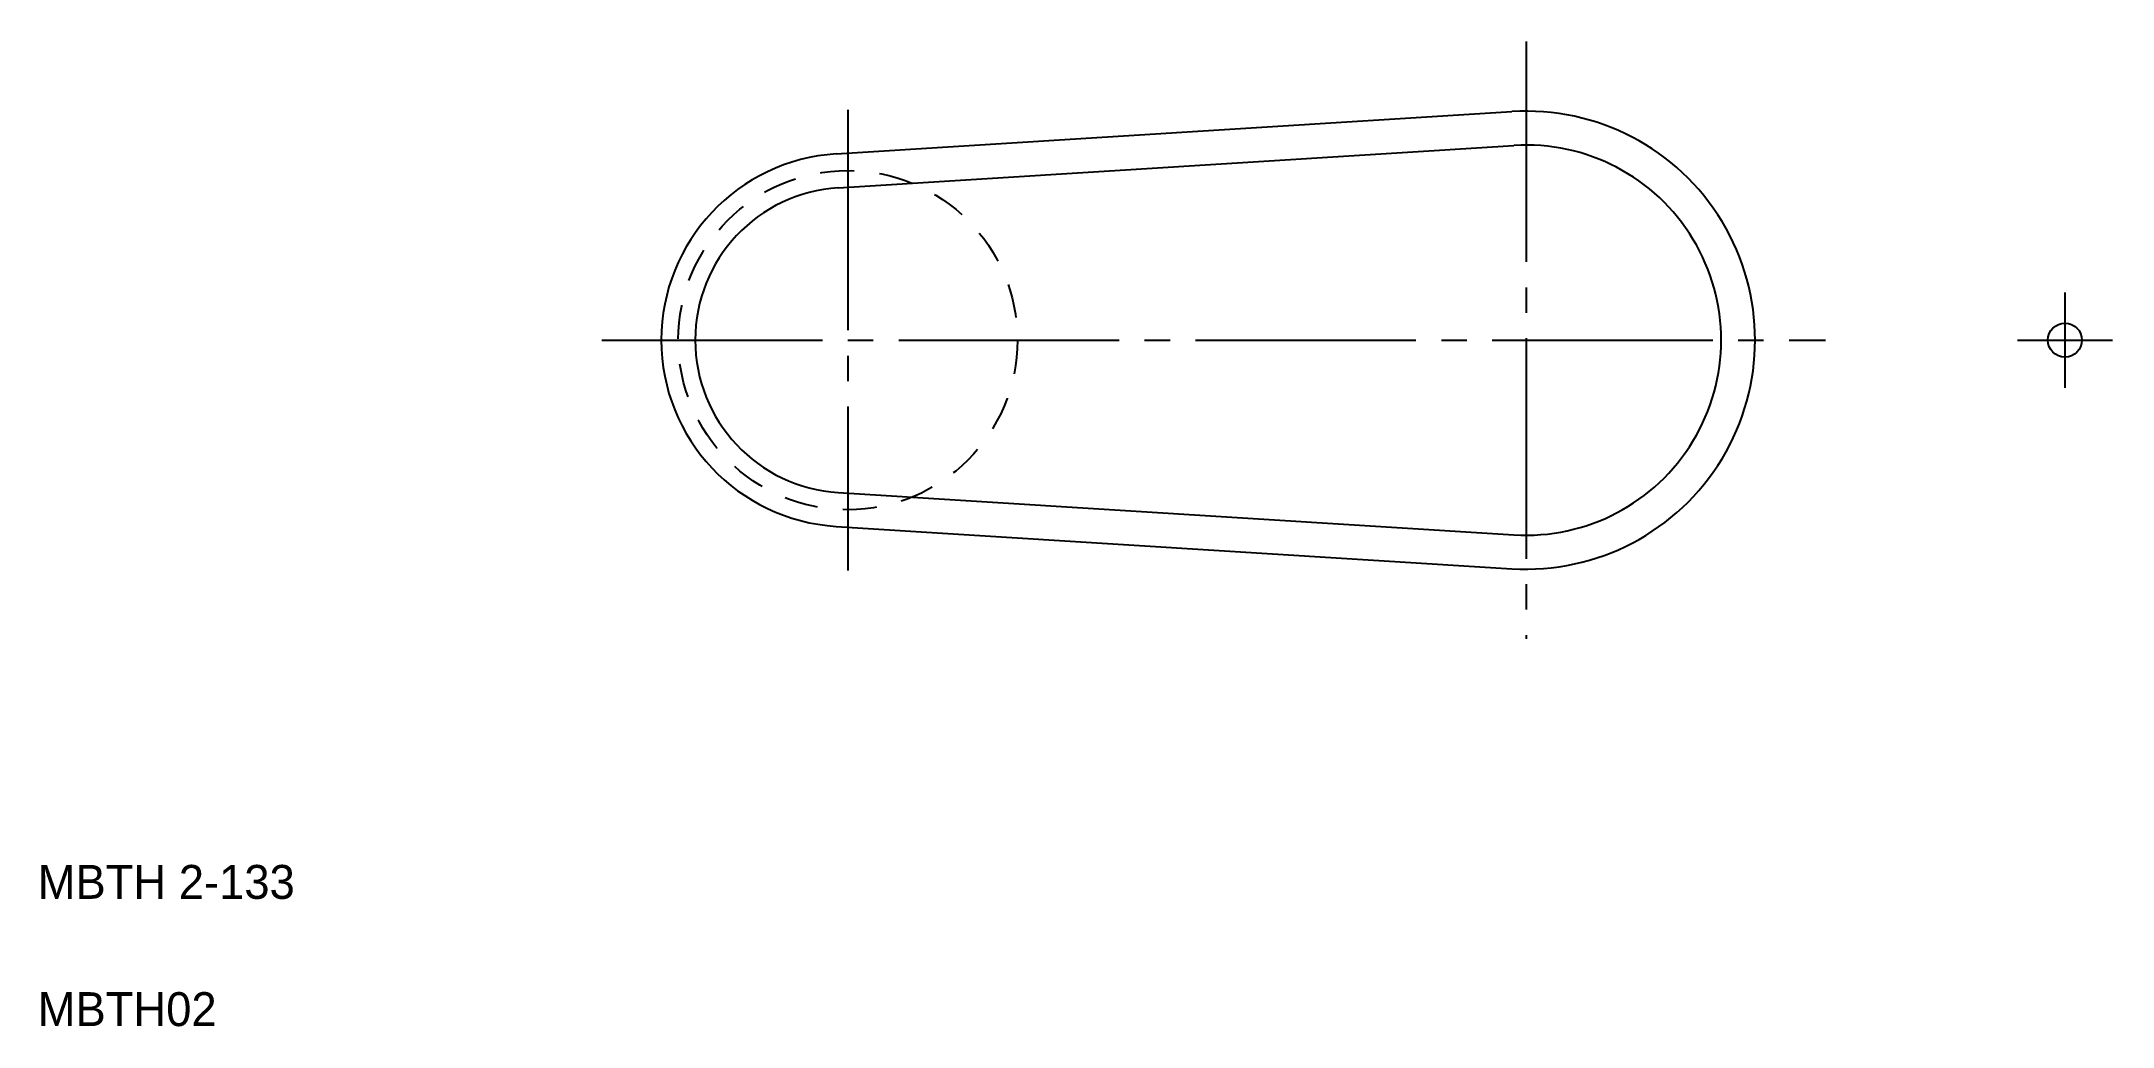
# Model space of a CAD drawing. Extents: x 5 to 127, y 5 to 63.
import ezdxf

# ---------------------------------------------------------------- set-up
doc = ezdxf.new("R2010")
doc.units = 0
doc.linetypes.add('CENTER', pattern=[17.5, 13, -1.5, 1.5, -1.5])
doc.linetypes.add('DASHED', pattern=[3.5, 2, -1.5])
doc.layers.get('0').update_dxf_attribs({"linetype": 'CONTINUOUS'})
doc.layers.add('CENTER', color=1, linetype='CENTER')

msp = doc.modelspace()

# ---------------------------------------------------------------- linework, layer by layer
at = {"color": 7, "linetype": 'CONTINUOUS'}
for p, q in [((52.08, 56.42), (91.93, 58.91)), ((72, 57.66), (72, 57.66)), ((52.21, 54.42), (92.05, 56.92)), ((62.04, 57.04), (62.04, 57.04)), ((52.21, 36.46), (92.05, 33.96)), ((52.08, 34.46), (91.93, 31.96))]:
    msp.add_line(p, q, dxfattribs=at)
at = {"color": 3, "linetype": 'DASHED'}
msp.add_circle((52.77, 45.44), 10, dxfattribs=at)
at = {"color": 7, "linetype": 'CONTINUOUS'}
msp.add_circle((124.54, 45.44), 1, dxfattribs=at)
for centre, radius, start, end in [((92.77, 45.44), 13.5, 266.4167, 93.5833), ((52.77, 45.44), 11, 93.5833, 266.4167), ((92.77, 45.44), 11.5, 266.4167, 93.5833), ((52.77, 45.44), 9, 93.5833, 266.4167)]:
    msp.add_arc(centre, radius, start, end, dxfattribs=at)
at = {"layer": 'CENTER', "color": 1, "linetype": 'CENTER'}
for p, q in [((92.77, 63.05), (92.77, 27.83)), ((52.77, 59.02), (52.77, 31.85)), ((124.54, 48.24), (124.54, 42.63)), ((38.27, 45.44), (110.42, 45.44)), ((121.74, 45.44), (127.35, 45.44))]:
    msp.add_line(p, q, dxfattribs=at)

# ---------------------------------------------------------------- texts
at = {"color": 7, "linetype": 'CONTINUOUS'}
for s, p in [('MBTH 2-133', (5, 12.5)), ('MBTH02', (5, 5))]:
    msp.add_text(s, height=2, dxfattribs=at).set_placement(p)

doc.saveas('drawing.dxf')
